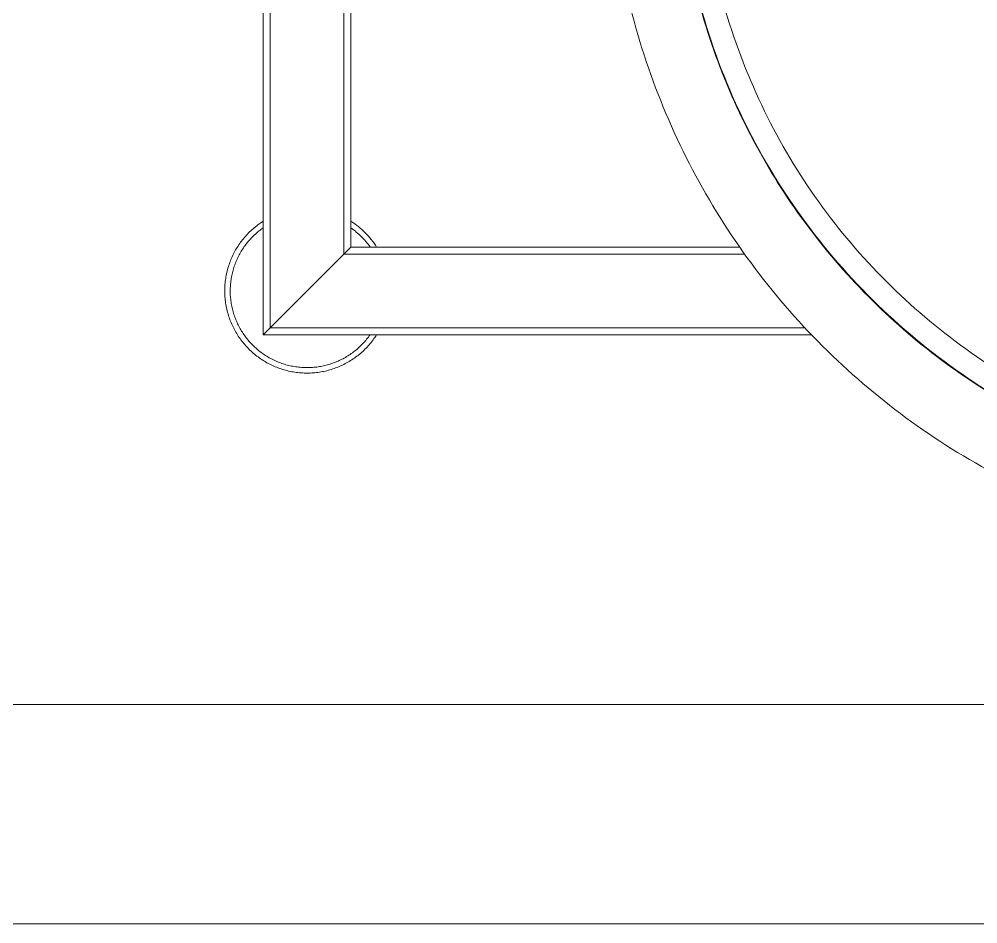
# Model space of a CAD drawing. Extents: x -681219 to -550379, y -242630 to -158199.
# Drawn here: x -646558 to -645684, y -208717 to -207892 of the extents above; entities that cross this region are included whole.
import ezdxf

# ---------------------------------------------------------------- set-up
doc = ezdxf.new("R2010")
doc.units = 0
doc.header["$LTSCALE"] = 1000
doc.linetypes.add('DASHED2', pattern=[9.525, 6.35, -3.175])
doc.layers.get('0').update_dxf_attribs({"linetype": 'CONTINUOUS'})
doc.layers.add('famsun', color=7, linetype='CONTINUOUS', lineweight=0)
doc.layers.add('future', color=4, linetype='DASHED2', lineweight=0)

# ---------------------------------------------------------------- blocks, each defined once
blk = doc.blocks.new('Oil tank 1000l-V')
for p, q in [((-980, 460), (-980, -292.42)), ((-980, 460), (-973.6, 453.6)), ((-480.23, 460), (-980, 460)), ((-973.6, 453.6), (-980, 460)), ((-973.6, 453.6), (-906.4, 386.4)), ((-973.6, 453.6), (-973.6, -292.42)), ((-486.28, 453.6), (-973.6, 453.6)), ((-906.4, 386.4), (-906.4, -386.4)), ((-906.4, 386.4), (-900, 380)), ((-900, 380), (-906.4, 386.4)), ((-541.22, 386.4), (-906.4, 386.4)), ((-900, 380), (-900, -170)), ((-545.73, 380), (-900, 380))]:
    blk.add_line(p, q)
for centre, radius, start, end in [((0, 0), 665, 323.2686, 173.20578), ((0, 0), 603.52, 327.38732, 171.96102), ((0, 0), 603, 90, 171.95407), ((0, 0), 582.25, 90, 166.03079), ((-940, 420), 75, 32.23095, 237.76905), ((-940, 420), 70, 34.8499, 235.1501), ((-940, 420), 70, 304.8499, 325.1501), ((-940, 420), 75, 302.23095, 327.76905)]:
    blk.add_arc(centre, radius, start, end)

msp = doc.modelspace()

# ---------------------------------------------------------------- linework, layer by layer
at = {"layer": 'famsun'}
for p, q in [((-649555.4609, -208516.6983), (-638555.4609, -208516.6983)), ((-649355.4609, -208716.6983), (-638555.4609, -208716.6983))]:
    msp.add_line(p, q, dxfattribs=at)

# ---------------------------------------------------------------- block references
at = {"layer": 'future', "xscale": -1, "rotation": 180}
msp.add_blockref('Oil tank 1000l-V', (-645355.5674, -207719.4401), dxfattribs=at)

doc.saveas('drawing.dxf')
